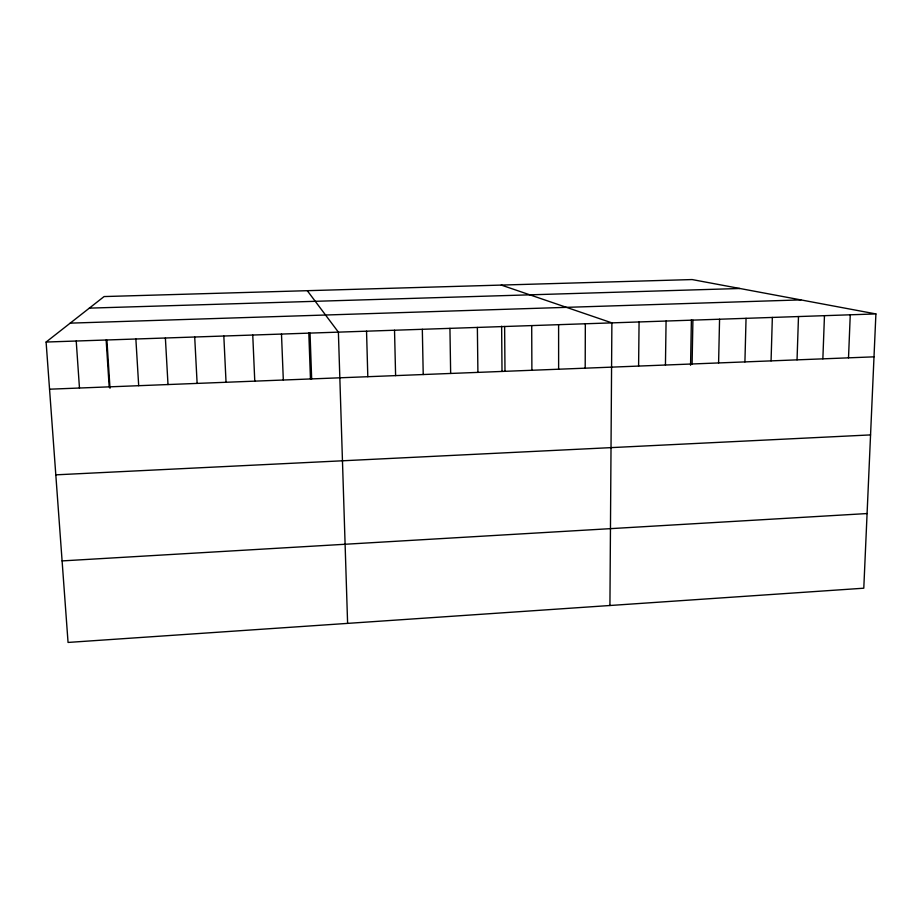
<?xml version="1.0" encoding="UTF-8"?>
<svg xmlns="http://www.w3.org/2000/svg" width="922" height="922" viewBox="0 0 922 922"><rect width="100%" height="100%" fill="white"/><g stroke="black" fill="none" stroke-linecap="round" stroke-linejoin="round"><path stroke-width="1.38" d="M585.193 368.178L585.332 323.772M609.926 605.512L611.885 322.873L501.268 285.071M638.6 366.08L639.073 321.951M665.442 365.02L666.076 321.04M690.566 365.262L691.396 319.807M692.099 363.971L692.906 320.13M718.595 362.934L719.563 319.219M744.918 361.908L746.048 318.32M771.069 360.882L772.348 317.433M797.046 359.857L798.487 316.546M822.862 358.842L824.464 315.67M848.517 357.84L850.257 314.794M875.9 313.929L863.787 588.201L68.055 642.438L46.1 342.039L104.094 296.561L692.122 279.562L875.9 313.929L46.1 342.039M62.097 560.91L867.083 513.554M55.804 474.842L870.552 434.907M49.546 389.199L874.01 356.837M70.199 323.138L800.838 299.892M89.342 308.132L739.905 288.494M307.291 290.684L338.386 332.139L347.606 623.387M76.226 341.025L79.465 388.024M106.917 340.264L110.006 388.254M106.145 340.011L109.176 386.86M135.868 338.996L138.692 385.696M165.384 338.005L168 384.543M194.703 337.003L197.124 383.402M223.827 336.023L226.04 382.273M252.755 335.043L254.772 381.143M281.487 334.064L283.319 380.025M310.034 333.096L311.659 378.907M308.801 332.75L310.46 378.954M366.541 331.182L367.809 376.706M394.524 330.237L395.607 375.611M422.322 329.292L423.221 374.528M449.936 328.359L450.651 373.456M477.365 327.425L477.907 372.384M501.626 326.227L502.017 371.439M504.622 326.503L504.991 371.324M531.706 325.593L531.89 370.264M558.605 324.682L558.628 369.215"/></g></svg>
